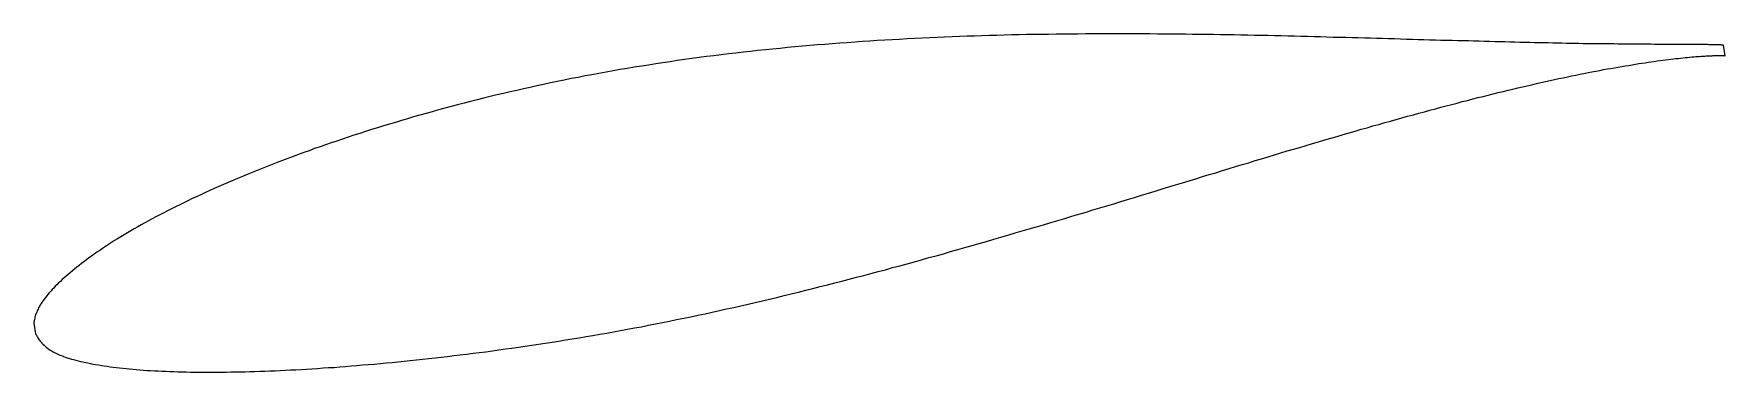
# Model space of a CAD drawing. Header units: metres. Extents: x -36 to 71, y -8 to 13.
import ezdxf

# ---------------------------------------------------------------- set-up
doc = ezdxf.new("R2010")
doc.units = ezdxf.units.M

msp = doc.modelspace()

# ---------------------------------------------------------------- linework, layer by layer
msp.add_lwpolyline([(71.09, 12.17), (71.09, 12.17), (71.08, 12.17), (71.07, 12.17), (71.06, 12.17), (71.04, 12.17), (71.01, 12.17), (70.99, 12.17), (70.95, 12.18), (70.92, 12.18), (70.88, 12.18), (70.83, 12.18), (70.79, 12.18), (70.73, 12.18), (70.68, 12.19), (70.62, 12.19), (70.55, 12.19), (70.48, 12.19), (70.41, 12.19), (70.33, 12.19), (70.25, 12.19), (70.17, 12.19), (70.08, 12.2), (69.98, 12.2), (69.89, 12.2), (69.78, 12.2), (69.68, 12.2), (69.57, 12.2), (69.46, 12.2), (69.34, 12.2), (69.22, 12.2), (69.09, 12.2), (68.96, 12.2), (68.83, 12.2), (68.69, 12.2), (68.55, 12.2), (68.4, 12.21), (68.25, 12.21), (68.1, 12.21), (67.94, 12.21), (67.78, 12.21), (67.61, 12.21), (67.44, 12.21), (67.27, 12.21), (67.09, 12.21), (66.91, 12.21), (66.72, 12.21), (66.53, 12.22), (66.34, 12.22), (66.14, 12.22), (65.94, 12.22), (65.74, 12.22), (65.53, 12.22), (65.32, 12.23), (65.1, 12.23), (64.88, 12.23), (64.66, 12.23), (64.43, 12.23), (64.2, 12.24), (63.97, 12.24), (63.73, 12.24), (63.49, 12.25), (63.25, 12.25), (63, 12.25), (62.74, 12.26), (62.49, 12.26), (62.23, 12.26), (61.97, 12.27), (61.7, 12.27), (61.43, 12.28), (61.16, 12.28), (60.88, 12.29), (60.6, 12.29), (60.31, 12.3), (60.03, 12.31), (59.74, 12.31), (59.44, 12.32), (59.15, 12.32), (58.84, 12.33), (58.54, 12.34), (58.23, 12.34), (57.92, 12.35), (57.61, 12.36), (57.29, 12.37), (56.97, 12.37), (56.65, 12.38), (56.32, 12.39), (55.99, 12.4), (55.66, 12.41), (55.33, 12.42), (54.99, 12.43), (54.65, 12.43), (54.3, 12.44), (53.96, 12.45), (53.61, 12.46), (53.25, 12.47), (52.9, 12.48), (52.54, 12.49), (52.18, 12.5), (51.81, 12.51), (51.45, 12.52), (51.08, 12.53), (50.7, 12.54), (50.33, 12.56), (49.95, 12.57), (49.57, 12.58), (49.19, 12.59), (48.8, 12.6), (48.42, 12.61), (48.03, 12.62), (47.63, 12.63), (47.24, 12.64), (46.84, 12.65), (46.44, 12.66), (46.04, 12.68), (45.64, 12.69), (45.23, 12.7), (44.82, 12.71), (44.41, 12.72), (44, 12.73), (43.58, 12.74), (43.17, 12.75), (42.75, 12.76), (42.33, 12.77), (41.9, 12.78), (41.48, 12.78), (41.05, 12.79), (40.62, 12.8), (40.19, 12.81), (39.76, 12.82), (39.33, 12.82), (38.89, 12.83), (38.45, 12.84), (38.01, 12.84), (37.57, 12.85), (37.13, 12.86), (36.69, 12.86), (36.24, 12.87), (35.8, 12.87), (35.35, 12.87), (34.9, 12.88), (34.45, 12.88), (34, 12.88), (33.54, 12.88), (33.09, 12.88), (32.63, 12.88), (32.18, 12.88), (31.72, 12.88), (31.26, 12.88), (30.8, 12.88), (30.34, 12.87), (29.88, 12.87), (29.41, 12.87), (28.95, 12.86), (28.48, 12.85), (28.02, 12.85), (27.55, 12.84), (27.09, 12.83), (26.62, 12.82), (26.15, 12.81), (25.68, 12.8), (25.21, 12.78), (24.74, 12.77), (24.27, 12.76), (23.8, 12.74), (23.33, 12.73), (22.86, 12.71), (22.39, 12.69), (21.91, 12.67), (21.44, 12.65), (20.97, 12.63), (20.49, 12.61), (20.02, 12.58), (19.55, 12.56), (19.07, 12.53), (18.6, 12.51), (18.13, 12.48), (17.66, 12.45), (17.18, 12.42), (16.71, 12.39), (16.24, 12.36), (15.76, 12.32), (15.29, 12.29), (14.82, 12.25), (14.35, 12.21), (13.87, 12.18), (13.4, 12.14), (12.93, 12.1), (12.46, 12.05), (11.99, 12.01), (11.52, 11.96), (11.05, 11.92), (10.59, 11.87), (10.12, 11.82), (9.65, 11.77), (9.19, 11.72), (8.72, 11.67), (8.26, 11.61), (7.79, 11.55), (7.33, 11.5), (6.87, 11.44), (6.41, 11.38), (5.95, 11.32), (5.49, 11.25), (5.03, 11.19), (4.58, 11.12), (4.12, 11.05), (3.67, 10.99), (3.21, 10.91), (2.76, 10.84), (2.31, 10.77), (1.86, 10.69), (1.42, 10.62), (0.97, 10.54), (0.53, 10.46), (0.08, 10.38), (-0.36, 10.3), (-0.8, 10.22), (-1.24, 10.13), (-1.68, 10.05), (-2.11, 9.96), (-2.55, 9.87), (-2.98, 9.78), (-3.41, 9.69), (-3.84, 9.6), (-4.26, 9.5), (-4.69, 9.41), (-5.11, 9.31), (-5.53, 9.21), (-5.95, 9.12), (-6.37, 9.02), (-6.79, 8.92), (-7.2, 8.81), (-7.61, 8.71), (-8.02, 8.61), (-8.43, 8.5), (-8.84, 8.4), (-9.24, 8.29), (-9.64, 8.18), (-10.04, 8.07), (-10.44, 7.96), (-10.83, 7.85), (-11.22, 7.74), (-11.62, 7.63), (-12, 7.52), (-12.39, 7.4), (-12.77, 7.29), (-13.15, 7.18), (-13.53, 7.06), (-13.91, 6.94), (-14.28, 6.83), (-14.65, 6.71), (-15.02, 6.59), (-15.39, 6.47), (-15.75, 6.35), (-16.11, 6.23), (-16.47, 6.11), (-16.82, 5.99), (-17.18, 5.87), (-17.53, 5.75), (-17.87, 5.63), (-18.22, 5.5), (-18.56, 5.38), (-18.9, 5.26), (-19.23, 5.13), (-19.57, 5.01), (-19.9, 4.88), (-20.23, 4.76), (-20.55, 4.63), (-20.87, 4.51), (-21.19, 4.38), (-21.51, 4.25), (-21.82, 4.13), (-22.13, 4), (-22.43, 3.87), (-22.74, 3.74), (-23.04, 3.62), (-23.33, 3.49), (-23.63, 3.36), (-23.92, 3.23), (-24.21, 3.11), (-24.49, 2.98), (-24.77, 2.85), (-25.05, 2.72), (-25.33, 2.59), (-25.6, 2.47), (-25.87, 2.34), (-26.13, 2.21), (-26.39, 2.08), (-26.65, 1.96), (-26.9, 1.83), (-27.16, 1.7), (-27.4, 1.57), (-27.65, 1.45), (-27.89, 1.32), (-28.13, 1.19), (-28.36, 1.07), (-28.59, 0.94), (-28.82, 0.81), (-29.04, 0.69), (-29.26, 0.56), (-29.48, 0.44), (-29.69, 0.31), (-29.9, 0.19), (-30.11, 0.06), (-30.31, -0.06), (-30.51, -0.18), (-30.7, -0.31), (-30.89, -0.43), (-31.08, -0.55), (-31.26, -0.68), (-31.44, -0.8), (-31.62, -0.92), (-31.79, -1.04), (-31.96, -1.16), (-32.12, -1.28), (-32.28, -1.4), (-32.44, -1.52), (-32.6, -1.63), (-32.75, -1.75), (-32.89, -1.87), (-33.03, -1.98), (-33.17, -2.09), (-33.31, -2.21), (-33.44, -2.32), (-33.57, -2.43), (-33.69, -2.54), (-33.81, -2.65), (-33.92, -2.76), (-34.04, -2.86), (-34.15, -2.97), (-34.25, -3.07), (-34.35, -3.18), (-34.45, -3.28), (-34.54, -3.38), (-34.63, -3.48), (-34.71, -3.58), (-34.79, -3.68), (-34.87, -3.78), (-34.94, -3.87), (-35.01, -3.97), (-35.08, -4.06), (-35.14, -4.16), (-35.2, -4.25), (-35.25, -4.34), (-35.3, -4.43), (-35.34, -4.52), (-35.39, -4.61), (-35.42, -4.7), (-35.46, -4.78), (-35.49, -4.86), (-35.51, -4.94), (-35.54, -5.02), (-35.55, -5.09), (-35.57, -5.16), (-35.58, -5.22), (-35.59, -5.28), (-35.6, -5.33), (-35.6, -5.37), (-35.6, -5.39), (-35.49, -6.07), (-35.49, -6.08), (-35.48, -6.09), (-35.47, -6.12), (-35.44, -6.16), (-35.42, -6.21), (-35.38, -6.26), (-35.35, -6.33), (-35.3, -6.39), (-35.26, -6.46), (-35.21, -6.53), (-35.15, -6.6), (-35.09, -6.66), (-35.03, -6.73), (-34.96, -6.79), (-34.89, -6.86), (-34.82, -6.92), (-34.74, -6.98), (-34.65, -7.04), (-34.57, -7.1), (-34.48, -7.15), (-34.38, -7.21), (-34.29, -7.26), (-34.18, -7.31), (-34.08, -7.36), (-33.97, -7.41), (-33.85, -7.45), (-33.74, -7.5), (-33.62, -7.54), (-33.49, -7.59), (-33.36, -7.63), (-33.23, -7.67), (-33.09, -7.7), (-32.95, -7.74), (-32.81, -7.78), (-32.66, -7.81), (-32.51, -7.85), (-32.35, -7.88), (-32.2, -7.91), (-32.03, -7.95), (-31.87, -7.98), (-31.7, -8.01), (-31.52, -8.04), (-31.34, -8.07), (-31.16, -8.09), (-30.97, -8.12), (-30.79, -8.15), (-30.59, -8.17), (-30.4, -8.2), (-30.19, -8.22), (-29.99, -8.25), (-29.78, -8.27), (-29.57, -8.29), (-29.36, -8.31), (-29.14, -8.33), (-28.92, -8.35), (-28.69, -8.36), (-28.46, -8.38), (-28.23, -8.39), (-27.99, -8.41), (-27.75, -8.42), (-27.51, -8.43), (-27.26, -8.44), (-27.01, -8.45), (-26.76, -8.46), (-26.5, -8.47), (-26.24, -8.48), (-25.98, -8.48), (-25.71, -8.49), (-25.44, -8.49), (-25.17, -8.49), (-24.89, -8.5), (-24.61, -8.5), (-24.33, -8.5), (-24.05, -8.49), (-23.76, -8.49), (-23.46, -8.49), (-23.17, -8.48), (-22.87, -8.48), (-22.57, -8.47), (-22.26, -8.47), (-21.96, -8.46), (-21.65, -8.45), (-21.33, -8.44), (-21.02, -8.43), (-20.7, -8.41), (-20.37, -8.4), (-20.05, -8.39), (-19.72, -8.37), (-19.39, -8.35), (-19.05, -8.34), (-18.72, -8.32), (-18.38, -8.3), (-18.04, -8.28), (-17.69, -8.26), (-17.34, -8.23), (-16.99, -8.21), (-16.64, -8.19), (-16.29, -8.16), (-15.93, -8.13), (-15.57, -8.1), (-15.2, -8.08), (-14.84, -8.04), (-14.47, -8.01), (-14.1, -7.98), (-13.73, -7.95), (-13.35, -7.91), (-12.98, -7.88), (-12.6, -7.84), (-12.21, -7.8), (-11.83, -7.76), (-11.44, -7.72), (-11.06, -7.68), (-10.67, -7.63), (-10.27, -7.59), (-9.88, -7.55), (-9.48, -7.5), (-9.08, -7.45), (-8.68, -7.4), (-8.28, -7.35), (-7.87, -7.3), (-7.47, -7.25), (-7.06, -7.2), (-6.65, -7.14), (-6.24, -7.09), (-5.82, -7.03), (-5.41, -6.97), (-4.99, -6.91), (-4.57, -6.85), (-4.15, -6.79), (-3.73, -6.73), (-3.31, -6.66), (-2.88, -6.59), (-2.45, -6.53), (-2.03, -6.46), (-1.6, -6.39), (-1.17, -6.32), (-0.73, -6.25), (-0.3, -6.17), (0.14, -6.1), (0.57, -6.02), (1.01, -5.94), (1.45, -5.86), (1.89, -5.78), (2.33, -5.7), (2.77, -5.62), (3.21, -5.53), (3.65, -5.44), (4.1, -5.36), (4.54, -5.27), (4.99, -5.17), (5.44, -5.08), (5.89, -4.99), (6.33, -4.89), (6.78, -4.8), (7.23, -4.7), (7.69, -4.6), (8.14, -4.5), (8.59, -4.4), (9.04, -4.3), (9.5, -4.19), (9.95, -4.09), (10.4, -3.98), (10.86, -3.88), (11.31, -3.77), (11.77, -3.66), (12.22, -3.55), (12.68, -3.43), (13.14, -3.32), (13.59, -3.21), (14.05, -3.09), (14.51, -2.98), (14.97, -2.86), (15.42, -2.74), (15.88, -2.62), (16.34, -2.5), (16.8, -2.38), (17.26, -2.26), (17.71, -2.14), (18.17, -2.02), (18.63, -1.89), (19.09, -1.77), (19.54, -1.64), (20, -1.52), (20.46, -1.39), (20.91, -1.26), (21.37, -1.14), (21.83, -1.01), (22.28, -0.88), (22.74, -0.75), (23.19, -0.62), (23.65, -0.49), (24.1, -0.36), (24.56, -0.23), (25.01, -0.1), (25.46, 0.03), (25.91, 0.16), (26.36, 0.3), (26.81, 0.43), (27.26, 0.56), (27.71, 0.69), (28.16, 0.82), (28.61, 0.96), (29.06, 1.09), (29.5, 1.22), (29.95, 1.36), (30.39, 1.49), (30.84, 1.62), (31.28, 1.76), (31.72, 1.89), (32.16, 2.02), (32.6, 2.15), (33.04, 2.29), (33.47, 2.42), (33.91, 2.55), (34.34, 2.68), (34.78, 2.82), (35.21, 2.95), (35.64, 3.08), (36.07, 3.21), (36.5, 3.34), (36.93, 3.47), (37.35, 3.6), (37.78, 3.73), (38.2, 3.86), (38.62, 3.99), (39.04, 4.11), (39.46, 4.24), (39.88, 4.37), (40.29, 4.49), (40.7, 4.62), (41.12, 4.74), (41.53, 4.87), (41.93, 4.99), (42.34, 5.11), (42.75, 5.24), (43.15, 5.36), (43.55, 5.48), (43.95, 5.6), (44.35, 5.71), (44.74, 5.83), (45.14, 5.95), (45.53, 6.06), (45.92, 6.18), (46.31, 6.29), (46.69, 6.4), (47.07, 6.52), (47.46, 6.63), (47.84, 6.74), (48.21, 6.85), (48.59, 6.95), (48.96, 7.06), (49.33, 7.16), (49.7, 7.27), (50.07, 7.37), (50.43, 7.47), (50.79, 7.57), (51.15, 7.67), (51.51, 7.77), (51.86, 7.87), (52.21, 7.96), (52.56, 8.06), (52.91, 8.15), (53.25, 8.24), (53.59, 8.33), (53.93, 8.42), (54.27, 8.51), (54.6, 8.6), (54.94, 8.68), (55.26, 8.77), (55.59, 8.85), (55.91, 8.93), (56.23, 9.01), (56.55, 9.09), (56.87, 9.17), (57.18, 9.24), (57.49, 9.32), (57.79, 9.39), (58.1, 9.46), (58.4, 9.53), (58.69, 9.6), (58.99, 9.67), (59.28, 9.74), (59.57, 9.8), (59.85, 9.86), (60.14, 9.93), (60.42, 9.99), (60.69, 10.05), (60.97, 10.11), (61.24, 10.16), (61.5, 10.22), (61.77, 10.27), (62.03, 10.33), (62.28, 10.38), (62.54, 10.43), (62.79, 10.48), (63.03, 10.52), (63.28, 10.57), (63.52, 10.62), (63.76, 10.66), (63.99, 10.7), (64.22, 10.74), (64.45, 10.78), (64.67, 10.82), (64.89, 10.86), (65.11, 10.89), (65.32, 10.93), (65.53, 10.96), (65.74, 11), (65.94, 11.03), (66.14, 11.06), (66.33, 11.09), (66.53, 11.11), (66.71, 11.14), (66.9, 11.17), (67.08, 11.19), (67.26, 11.21), (67.43, 11.24), (67.6, 11.26), (67.77, 11.28), (67.93, 11.3), (68.09, 11.32), (68.24, 11.33), (68.39, 11.35), (68.54, 11.37), (68.68, 11.38), (68.82, 11.39), (68.96, 11.41), (69.09, 11.42), (69.22, 11.43), (69.34, 11.44), (69.46, 11.45), (69.58, 11.46), (69.69, 11.47), (69.8, 11.47), (69.91, 11.48), (70.01, 11.49), (70.1, 11.49), (70.19, 11.5), (70.28, 11.5), (70.37, 11.5), (70.45, 11.51), (70.52, 11.51), (70.6, 11.51), (70.67, 11.51), (70.73, 11.51), (70.79, 11.51), (70.85, 11.51), (70.9, 11.51), (70.95, 11.51), (70.99, 11.51), (71.03, 11.51), (71.07, 11.51), (71.1, 11.51), (71.13, 11.51), (71.15, 11.51), (71.17, 11.5), (71.18, 11.5), (71.19, 11.5), (71.2, 11.5), (71.2, 11.5), (71.09, 12.17)], close=True)

doc.saveas('drawing.dxf')
